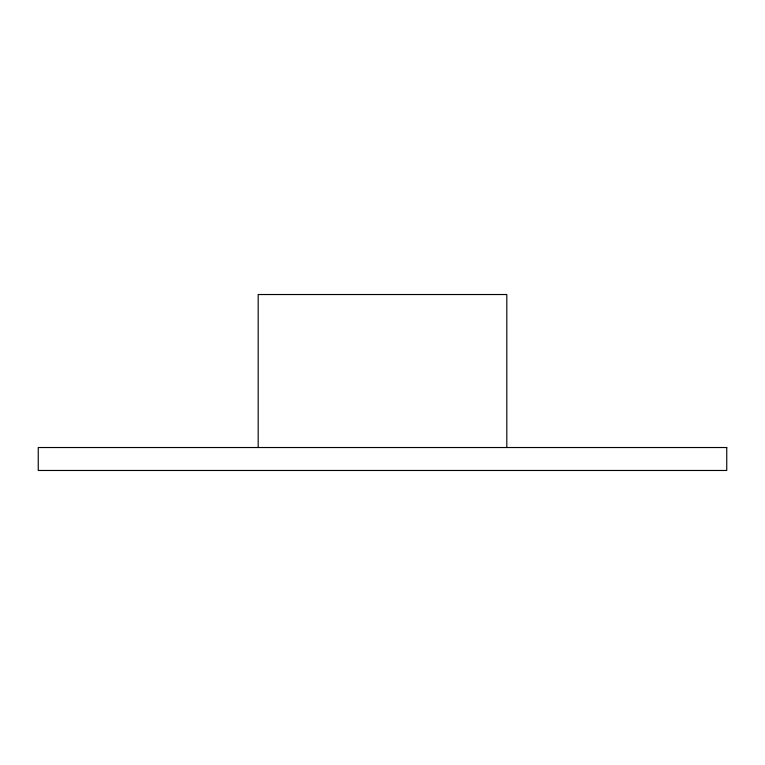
<?xml version="1.0" encoding="UTF-8"?>
<svg xmlns="http://www.w3.org/2000/svg" width="765" height="765" viewBox="0 0 765 765"><rect width="100%" height="100%" fill="white"/><g stroke="black" fill="none" stroke-linecap="round" stroke-linejoin="round"><path stroke-width="1.15" d="M506.812 447.525L506.812 294.525L258.188 294.525L258.188 447.525M726.75 447.525L38.25 447.525L38.25 470.475L726.75 470.475L726.75 447.525"/></g></svg>
